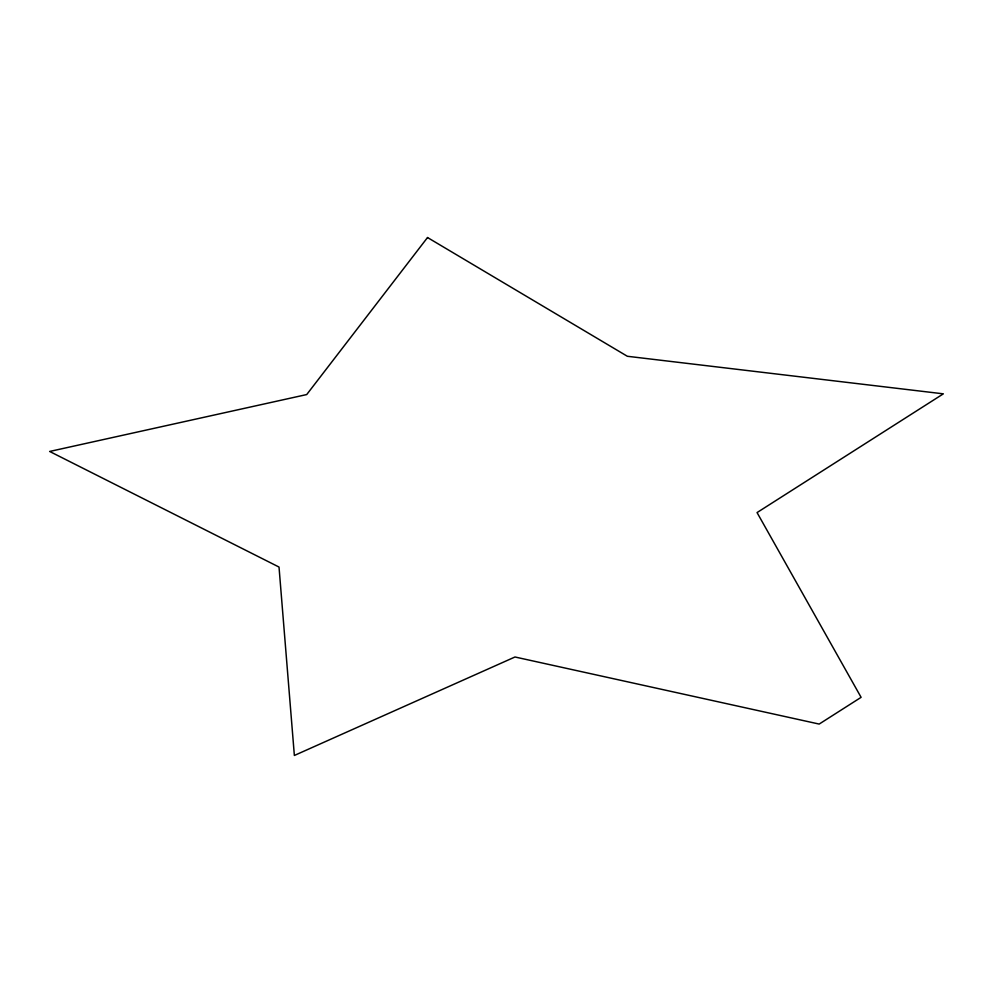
<?xml version="1.0" encoding="UTF-8"?>
<svg xmlns="http://www.w3.org/2000/svg" width="993" height="993" viewBox="0 0 993 993"><rect width="100%" height="100%" fill="white"/><g stroke="black" fill="none" stroke-linecap="round" stroke-linejoin="round"><path stroke-width="1.49" d="M427.524 237.538L306.713 394.556L49.65 451.455L279.021 567.053L294.362 755.462L514.982 656.994L819.175 724.071L861.105 697.334L757.051 512.574L943.35 393.836L627.353 356.276L427.524 237.538"/></g></svg>
